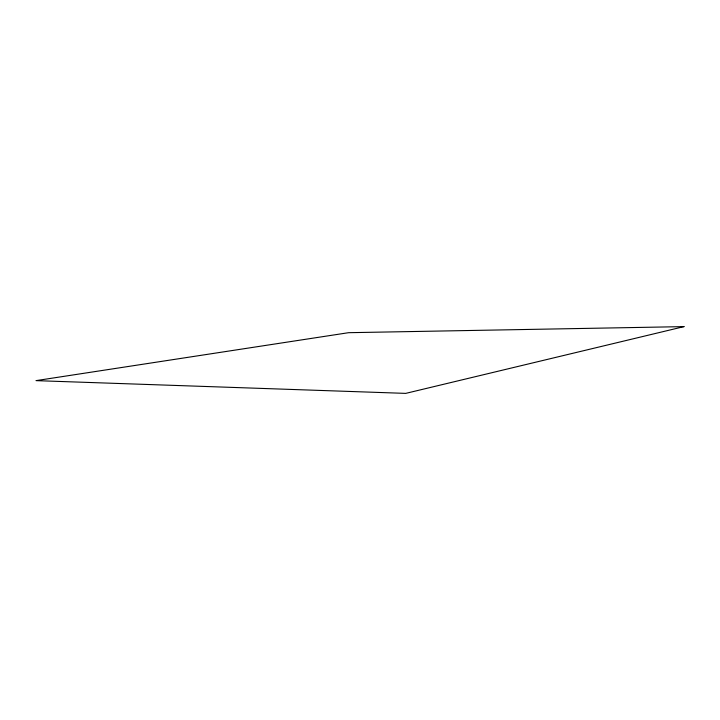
<?xml version="1.0" encoding="UTF-8"?>
<svg xmlns="http://www.w3.org/2000/svg" width="720" height="720" viewBox="0 0 720 720"><rect width="100%" height="100%" fill="white"/><g stroke="black" fill="none" stroke-linecap="round" stroke-linejoin="round"><path stroke-width="1.08" d="M684 326.619L405.72 393.381L36 380.637L348.579 332.694L684 326.619"/></g></svg>
